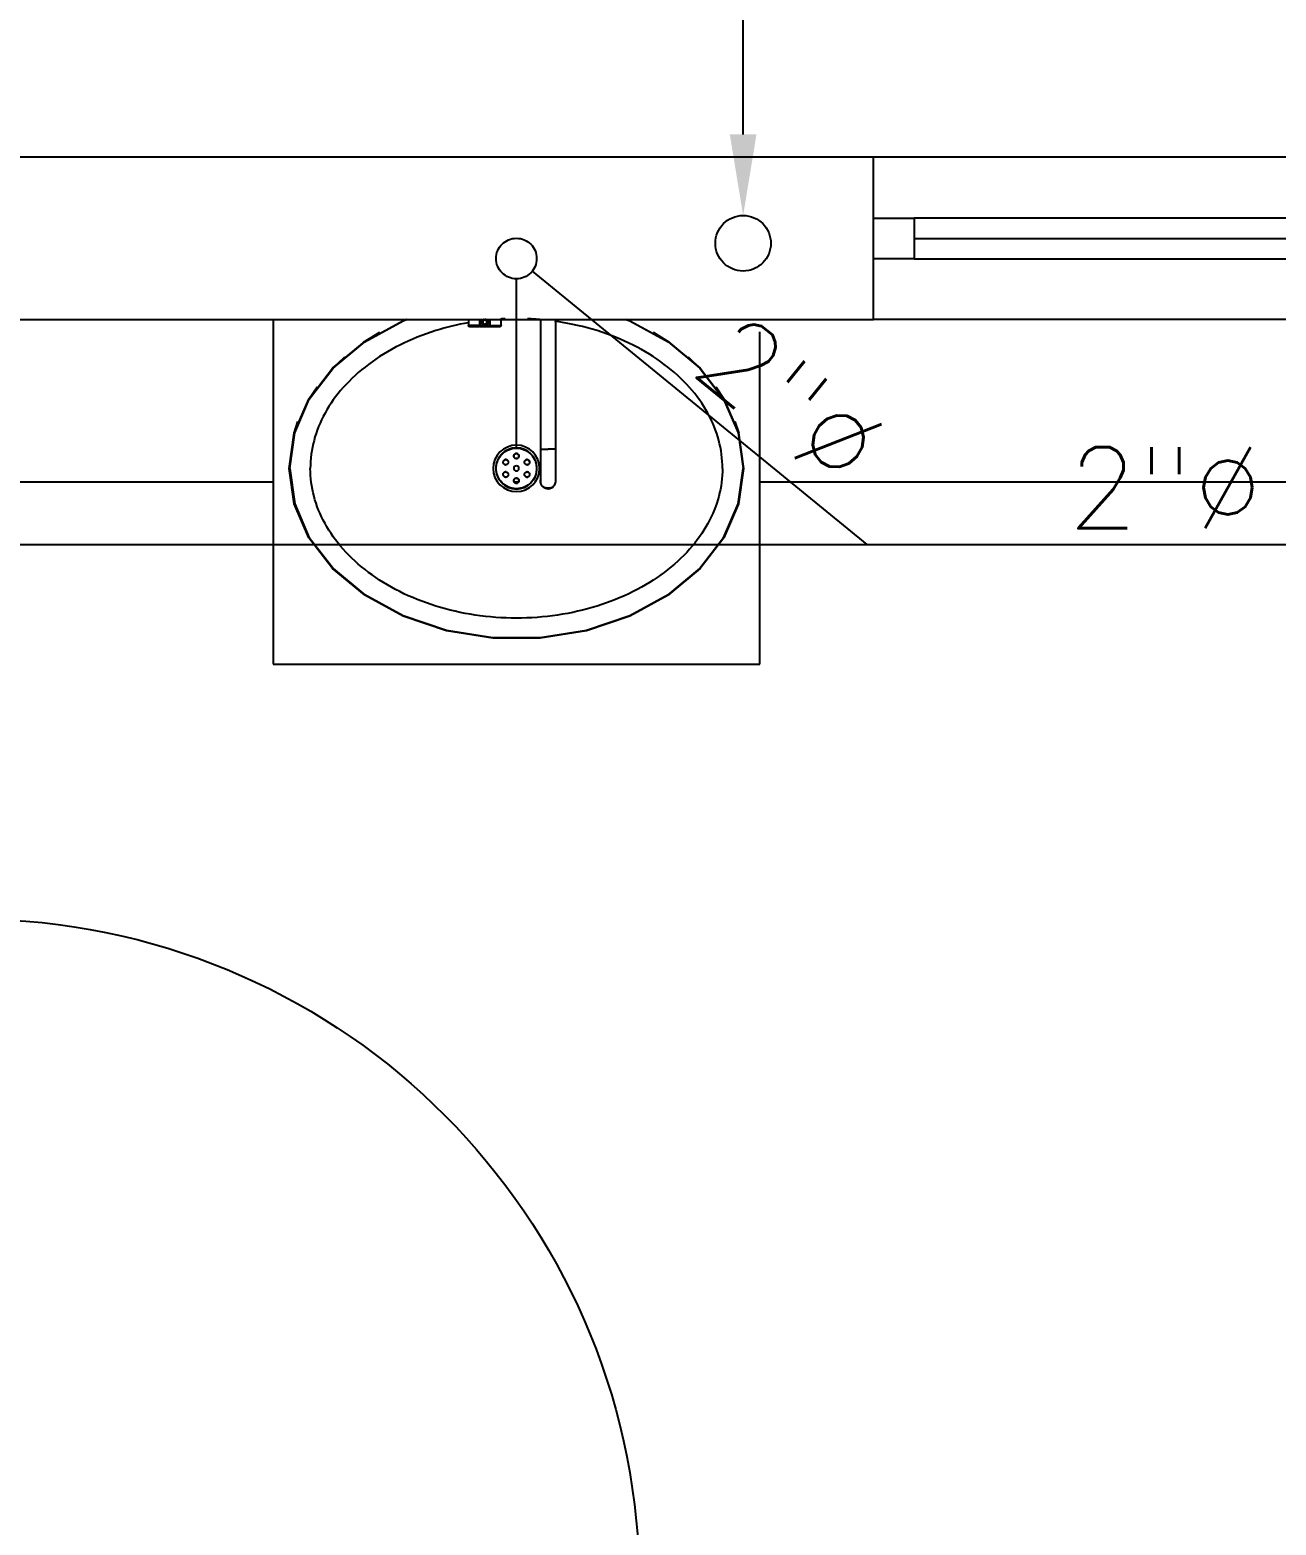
# Model space of a CAD drawing. Header units: metres. Extents: x -658 to -58, y -713 to -118.
# Drawn here: x -313.689 to -312.153, y -130.837 to -128.994 of the extents above; entities that cross this region are included whole.
import ezdxf
from ezdxf import colors
from ezdxf.entities.mleader import LeaderData, LeaderLine
from ezdxf.enums import TextEntityAlignment as Align
from ezdxf.math import Vec2, Vec3

# ---------------------------------------------------------------- set-up
doc = ezdxf.new("R2010")
doc.units = ezdxf.units.M
doc.header["$LTSCALE"] = 100
doc.linetypes.add('CENTERX2', pattern=[4, 2.5, -0.5, 0.5, -0.5])
for name, color, linetype in [('DRAIN-LW', 2, 'Continuous'), ('plan', 8, 'Continuous'), ('WATER TEXT', 3, 'Continuous')]:
    doc.layers.add(name, color=color, linetype=linetype)
doc.layers.add('DRAINAGE  TEXT', color=3, linetype='Continuous', lineweight=25)
doc.styles.add('02-GROUND-FOR WORK$0$MZ', font='romans.shx', dxfattribs={"width": 0.8})
doc.styles.add('mech', font='romans.shx')

# ---------------------------------------------------------------- blocks, each defined once
blk = doc.blocks.new('wash_basin_15442 - Type 1-V154-الدور الارضي')
for p, q in [((0.125, -0.1), (0.125, -0.525)), ((0.366, -0.1), (0.366, -0.1075)), ((0.3794, -0.1075), (0.366, -0.1075)), ((0.3795, -0.1085), (0.3686, -0.1085)), ((0.3686, -0.1085), (0.3795, -0.1085)), ((0.3794, -0.1), (0.3794, -0.1075)), ((0.3794, -0.1075), (0.3797, -0.1075)), ((0.3797, -0.1075), (0.3794, -0.1075)), ((0.3797, -0.1075), (0.3797, -0.1)), ((0.3797, -0.1), (0.3797, -0.1075)), ((0.3802, -0.1), (0.3802, -0.1075)), ((0.3802, -0.1), (0.3802, -0.1075)), ((0.3802, -0.1075), (0.3802, -0.1)), ((0.3802, -0.1075), (0.3803, -0.1075)), ((0.3803, -0.1075), (0.3802, -0.1075)), ((0.3803, -0.1075), (0.3803, -0.1)), ((0.3917, -0.1075), (0.3803, -0.1075)), ((0.3917, -0.1075), (0.3803, -0.1075)), ((0.3916, -0.1085), (0.3804, -0.1085)), ((0.3804, -0.1085), (0.3916, -0.1085)), ((0.3917, -0.1), (0.3917, -0.1075)), ((0.3917, -0.1075), (0.3918, -0.1075)), ((0.3918, -0.1075), (0.3917, -0.1075)), ((0.3918, -0.1075), (0.3918, -0.1)), ((0.3918, -0.1), (0.3918, -0.1075)), ((0.3918, -0.1075), (0.3918, -0.1)), ((0.3923, -0.1), (0.3923, -0.1075)), ((0.3923, -0.1075), (0.3923, -0.1)), ((0.3926, -0.1075), (0.3923, -0.1075)), ((0.3923, -0.1075), (0.3926, -0.1075)), ((0.3925, -0.1085), (0.4034, -0.1085)), ((0.4034, -0.1085), (0.3925, -0.1085)), ((0.3926, -0.1075), (0.3926, -0.1)), ((0.3926, -0.1075), (0.406, -0.1075)), ((0.406, -0.1075), (0.406, -0.1)), ((0.4545, -0.1), (0.4545, -0.26)), ((0.4735, -0.26), (0.4735, -0.1)), ((0.2366, -0.1281), (0.2566, -0.1157)), ((0.5933, -0.1157), (0.6132, -0.1281)), ((0.725, -0.525), (0.725, -0.115)), ((0.1978, -0.1606), (0.2133, -0.1459)), ((0.6365, -0.1459), (0.652, -0.1606)), ((0.1689, -0.1985), (0.1792, -0.1828)), ((0.6707, -0.1828), (0.681, -0.1985)), ((0.151, -0.24), (0.1557, -0.2259)), ((0.6942, -0.2259), (0.6989, -0.24)), ((0.4558, -0.26), (0.464, -0.26)), ((0.4722, -0.26), (0.464, -0.26)), ((0.125, -0.525), (0.725, -0.525))]:
    blk.add_line(p, q)
at = {"flags": 128}
for points in [[(0.1449, -0.2835), (0.151, -0.2398), (0.1691, -0.1981), (0.1984, -0.16), (0.2376, -0.1274), (0.2849, -0.1016), (0.2895, -0.0997)], [(0.1455, -0.2835), (0.1517, -0.2398), (0.1697, -0.198), (0.1989, -0.16), (0.238, -0.1274), (0.2852, -0.1016), (0.2897, -0.0997)], [(0.1455, -0.2835), (0.1517, -0.2398), (0.1697, -0.198), (0.1989, -0.16), (0.238, -0.1274), (0.2852, -0.1016), (0.29, -0.1)], [(0.367, -0.1085), (0.367, -0.1085), (0.3669, -0.1085), (0.3669, -0.1085), (0.3668, -0.1085), (0.3668, -0.1085), (0.3668, -0.1085), (0.3667, -0.1085), (0.3667, -0.1084), (0.3666, -0.1084), (0.3666, -0.1084), (0.3666, -0.1084), (0.3665, -0.1084), (0.3665, -0.1084), (0.3665, -0.1083), (0.3664, -0.1083), (0.3664, -0.1083), (0.3664, -0.1083), (0.3663, -0.1083), (0.3663, -0.1082), (0.3663, -0.1082), (0.3663, -0.1082), (0.3662, -0.1081), (0.3662, -0.1081), (0.3662, -0.1081), (0.3662, -0.108), (0.3661, -0.108), (0.3661, -0.108), (0.3661, -0.1079), (0.3661, -0.1079), (0.3661, -0.1079), (0.3661, -0.1078), (0.366, -0.1078), (0.366, -0.1077), (0.366, -0.1077), (0.366, -0.1077), (0.366, -0.1076), (0.366, -0.1076), (0.366, -0.1076), (0.366, -0.1075), (0.366, -0.1075)], [(0.3795, -0.1085), (0.3788, -0.1085), (0.3781, -0.1085), (0.3774, -0.1085), (0.3767, -0.1085), (0.3761, -0.1085), (0.3754, -0.1085), (0.3748, -0.1085), (0.3742, -0.1085), (0.3736, -0.1085), (0.3731, -0.1085), (0.3725, -0.1085), (0.372, -0.1085), (0.3715, -0.1085), (0.371, -0.1085), (0.3706, -0.1085), (0.3701, -0.1085), (0.3697, -0.1085), (0.3693, -0.1085), (0.369, -0.1085), (0.3687, -0.1085), (0.3684, -0.1085), (0.3681, -0.1085), (0.3679, -0.1085), (0.3676, -0.1085), (0.3675, -0.1085), (0.3673, -0.1085), (0.3672, -0.1085), (0.3671, -0.1085), (0.367, -0.1085), (0.367, -0.1085), (0.367, -0.1085)], [(0.367, -0.1085), (0.367, -0.1085), (0.3671, -0.1085), (0.3671, -0.1085), (0.3672, -0.1085), (0.3674, -0.1085), (0.3675, -0.1085), (0.3677, -0.1085), (0.368, -0.1085), (0.3682, -0.1085), (0.3685, -0.1085), (0.3688, -0.1085), (0.3691, -0.1085), (0.3695, -0.1085), (0.3699, -0.1085), (0.3703, -0.1085), (0.3708, -0.1085), (0.3712, -0.1085), (0.3717, -0.1085), (0.3722, -0.1085), (0.3728, -0.1085), (0.3733, -0.1085), (0.3739, -0.1085), (0.3745, -0.1085), (0.3751, -0.1085), (0.3757, -0.1085), (0.3764, -0.1085), (0.377, -0.1085), (0.3777, -0.1085), (0.3784, -0.1085), (0.3791, -0.1085), (0.3795, -0.1085)], [(0.3916, -0.1085), (0.3909, -0.1085), (0.3901, -0.1085), (0.3894, -0.1085), (0.3886, -0.1085), (0.3879, -0.1085), (0.3871, -0.1085), (0.3864, -0.1085), (0.3856, -0.1085), (0.3848, -0.1085), (0.3841, -0.1085), (0.3833, -0.1085), (0.3826, -0.1085), (0.3818, -0.1085), (0.3811, -0.1085), (0.3804, -0.1085)], [(0.3804, -0.1085), (0.3811, -0.1085), (0.3819, -0.1085), (0.3826, -0.1085), (0.3834, -0.1085), (0.3841, -0.1085), (0.3849, -0.1085), (0.3856, -0.1085), (0.3864, -0.1085), (0.3872, -0.1085), (0.3879, -0.1085), (0.3887, -0.1085), (0.3894, -0.1085), (0.3902, -0.1085), (0.3909, -0.1085), (0.3916, -0.1085)], [(0.3846, -0.1), (0.3845, -0.1001), (0.3844, -0.1001), (0.3843, -0.1002), (0.3841, -0.1003), (0.384, -0.1004), (0.3839, -0.1004), (0.3838, -0.1005), (0.3837, -0.1006), (0.3836, -0.1007), (0.3835, -0.1008), (0.3834, -0.1009), (0.3833, -0.101), (0.3832, -0.1011), (0.3831, -0.1012), (0.3831, -0.1014), (0.383, -0.1015), (0.3829, -0.1016), (0.3828, -0.1017), (0.3828, -0.1019), (0.3827, -0.102), (0.3827, -0.1021), (0.3826, -0.1022), (0.3826, -0.1024), (0.3826, -0.1025), (0.3826, -0.1027), (0.3825, -0.1028), (0.3825, -0.1029), (0.3825, -0.1031), (0.3825, -0.1032), (0.3825, -0.1034), (0.3825, -0.1035), (0.3825, -0.1036), (0.3825, -0.1038), (0.3826, -0.1039), (0.3826, -0.104), (0.3826, -0.1042), (0.3827, -0.1043), (0.3827, -0.1044), (0.3828, -0.1046), (0.3828, -0.1047), (0.3829, -0.1048), (0.3829, -0.105), (0.383, -0.1051), (0.3831, -0.1052), (0.3832, -0.1053), (0.3833, -0.1054), (0.3833, -0.1055), (0.3834, -0.1056), (0.3835, -0.1057), (0.3836, -0.1058), (0.3837, -0.1059), (0.3838, -0.106), (0.384, -0.1061), (0.3841, -0.1062), (0.3842, -0.1062), (0.3843, -0.1063), (0.3844, -0.1064), (0.3846, -0.1064), (0.3847, -0.1065), (0.3848, -0.1065), (0.385, -0.1066), (0.3851, -0.1066), (0.3852, -0.1067), (0.3854, -0.1067), (0.3855, -0.1067), (0.3856, -0.1067), (0.3858, -0.1067), (0.3859, -0.1068), (0.386, -0.1068)], [(0.386, -0.1068), (0.3861, -0.1067), (0.3863, -0.1067), (0.3864, -0.1067), (0.3866, -0.1067), (0.3867, -0.1067), (0.3868, -0.1066), (0.387, -0.1066), (0.3871, -0.1066), (0.3872, -0.1065), (0.3874, -0.1065), (0.3875, -0.1064), (0.3876, -0.1064), (0.3877, -0.1063), (0.3879, -0.1062), (0.388, -0.1061), (0.3881, -0.1061), (0.3882, -0.106), (0.3883, -0.1059), (0.3884, -0.1058), (0.3885, -0.1057), (0.3886, -0.1056), (0.3887, -0.1055), (0.3888, -0.1054), (0.3889, -0.1053), (0.3889, -0.1051), (0.389, -0.105), (0.3891, -0.1049), (0.3892, -0.1048), (0.3892, -0.1046), (0.3893, -0.1045), (0.3893, -0.1044), (0.3894, -0.1043), (0.3894, -0.1041), (0.3894, -0.104), (0.3894, -0.1038), (0.3895, -0.1037), (0.3895, -0.1036), (0.3895, -0.1034), (0.3895, -0.1033), (0.3895, -0.1031), (0.3895, -0.103), (0.3895, -0.1029), (0.3895, -0.1027), (0.3894, -0.1026), (0.3894, -0.1025), (0.3894, -0.1023), (0.3893, -0.1022), (0.3893, -0.1021), (0.3892, -0.1019), (0.3892, -0.1018), (0.3891, -0.1017), (0.3891, -0.1015), (0.389, -0.1014), (0.3889, -0.1013), (0.3888, -0.1012), (0.3887, -0.1011), (0.3887, -0.101), (0.3886, -0.1009), (0.3885, -0.1008), (0.3884, -0.1007), (0.3883, -0.1006), (0.3882, -0.1005), (0.388, -0.1004), (0.3879, -0.1003), (0.3878, -0.1003), (0.3877, -0.1002), (0.3876, -0.1001), (0.3874, -0.1001), (0.3873, -0.1)], [(0.3925, -0.1085), (0.3932, -0.1085), (0.3939, -0.1085), (0.3946, -0.1085), (0.3953, -0.1085), (0.3959, -0.1085), (0.3966, -0.1085), (0.3972, -0.1085), (0.3978, -0.1085), (0.3984, -0.1085), (0.3989, -0.1085), (0.3995, -0.1085), (0.4, -0.1085), (0.4005, -0.1085), (0.401, -0.1085), (0.4014, -0.1085), (0.4019, -0.1085), (0.4023, -0.1085), (0.4027, -0.1085), (0.403, -0.1085), (0.4033, -0.1085), (0.4036, -0.1085), (0.4039, -0.1085), (0.4041, -0.1085), (0.4044, -0.1085), (0.4045, -0.1085), (0.4047, -0.1085), (0.4048, -0.1085), (0.4049, -0.1085), (0.405, -0.1085), (0.405, -0.1085), (0.405, -0.1085)], [(0.405, -0.1085), (0.405, -0.1085), (0.4049, -0.1085), (0.4049, -0.1085), (0.4048, -0.1085), (0.4046, -0.1085), (0.4045, -0.1085), (0.4043, -0.1085), (0.404, -0.1085), (0.4038, -0.1085), (0.4035, -0.1085), (0.4032, -0.1085), (0.4029, -0.1085), (0.4025, -0.1085), (0.4021, -0.1085), (0.4017, -0.1085), (0.4012, -0.1085), (0.4008, -0.1085), (0.4003, -0.1085), (0.3998, -0.1085), (0.3992, -0.1085), (0.3987, -0.1085), (0.3981, -0.1085), (0.3975, -0.1085), (0.3969, -0.1085), (0.3963, -0.1085), (0.3956, -0.1085), (0.395, -0.1085), (0.3943, -0.1085), (0.3936, -0.1085), (0.3929, -0.1085), (0.3925, -0.1085)], [(0.406, -0.1075), (0.406, -0.1075), (0.406, -0.1076), (0.406, -0.1076), (0.406, -0.1077), (0.406, -0.1077), (0.406, -0.1077), (0.406, -0.1078), (0.4059, -0.1078), (0.4059, -0.1079), (0.4059, -0.1079), (0.4059, -0.1079), (0.4059, -0.108), (0.4059, -0.108), (0.4058, -0.108), (0.4058, -0.1081), (0.4058, -0.1081), (0.4058, -0.1081), (0.4058, -0.1082), (0.4057, -0.1082), (0.4057, -0.1082), (0.4057, -0.1082), (0.4056, -0.1083), (0.4056, -0.1083), (0.4056, -0.1083), (0.4055, -0.1083), (0.4055, -0.1084), (0.4055, -0.1084), (0.4054, -0.1084), (0.4054, -0.1084), (0.4054, -0.1084), (0.4053, -0.1084), (0.4053, -0.1085), (0.4052, -0.1085), (0.4052, -0.1085), (0.4052, -0.1085), (0.4051, -0.1085), (0.4051, -0.1085), (0.4051, -0.1085), (0.405, -0.1085), (0.405, -0.1085)], [(0.5599, -0.1), (0.5646, -0.1016), (0.6119, -0.1274), (0.651, -0.16), (0.6802, -0.198), (0.6982, -0.2398), (0.7043, -0.2835)], [(0.5602, -0.0997), (0.5646, -0.1016), (0.6119, -0.1274), (0.651, -0.16), (0.6802, -0.198), (0.6982, -0.2398), (0.7043, -0.2835)], [(0.5603, -0.0997), (0.5649, -0.1016), (0.6123, -0.1274), (0.6514, -0.16), (0.6807, -0.1981), (0.6988, -0.2398), (0.7049, -0.2835)], [(0.4545, -0.26), (0.4545, -0.2616), (0.4545, -0.2631), (0.4545, -0.2647), (0.4545, -0.2662), (0.4545, -0.2677), (0.4545, -0.2693), (0.4545, -0.2708), (0.4545, -0.2723), (0.4545, -0.2737), (0.4545, -0.2752), (0.4545, -0.2766), (0.4545, -0.278), (0.4545, -0.2794), (0.4545, -0.2807), (0.4545, -0.282), (0.4545, -0.2833), (0.4545, -0.2845), (0.4545, -0.2857), (0.4545, -0.2869), (0.4545, -0.288), (0.4545, -0.289), (0.4545, -0.2901), (0.4545, -0.291), (0.4545, -0.2919), (0.4545, -0.2928), (0.4545, -0.2936), (0.4545, -0.2944), (0.4545, -0.2951), (0.4545, -0.2958), (0.4545, -0.2963), (0.4545, -0.2969), (0.4545, -0.2974), (0.4545, -0.2978), (0.4545, -0.2981), (0.4545, -0.2984), (0.4545, -0.2987), (0.4545, -0.2988), (0.4545, -0.2989), (0.4545, -0.299)], [(0.4735, -0.299), (0.4735, -0.2989), (0.4735, -0.2988), (0.4735, -0.2987), (0.4735, -0.2984), (0.4735, -0.2981), (0.4735, -0.2978), (0.4735, -0.2974), (0.4735, -0.2969), (0.4735, -0.2964), (0.4735, -0.2958), (0.4735, -0.2951), (0.4735, -0.2944), (0.4735, -0.2936), (0.4735, -0.2928), (0.4735, -0.292), (0.4735, -0.291), (0.4735, -0.2901), (0.4735, -0.289), (0.4735, -0.288), (0.4735, -0.2869), (0.4735, -0.2857), (0.4735, -0.2845), (0.4735, -0.2833), (0.4735, -0.282), (0.4735, -0.2807), (0.4735, -0.2794), (0.4735, -0.278), (0.4735, -0.2766), (0.4735, -0.2752), (0.4735, -0.2737), (0.4735, -0.2723), (0.4735, -0.2708), (0.4735, -0.2693), (0.4735, -0.2678), (0.4735, -0.2662), (0.4735, -0.2647), (0.4735, -0.2631), (0.4735, -0.2616), (0.4735, -0.26), (0.4735, -0.26)], [(0.7049, -0.2835), (0.6988, -0.3271), (0.6807, -0.3689), (0.6514, -0.4069), (0.6123, -0.4395), (0.5649, -0.4653), (0.5114, -0.4832), (0.4542, -0.4923), (0.3957, -0.4923), (0.3384, -0.4832), (0.2849, -0.4653), (0.2376, -0.4395), (0.1984, -0.4069), (0.1691, -0.3689), (0.151, -0.3271), (0.1449, -0.2835)], [(0.7043, -0.2835), (0.6982, -0.3271), (0.6802, -0.3689), (0.651, -0.4069), (0.6119, -0.4395), (0.5646, -0.4653), (0.5113, -0.4832), (0.4542, -0.4923), (0.3957, -0.4923), (0.3386, -0.4832), (0.2852, -0.4653), (0.238, -0.4395), (0.1989, -0.4069), (0.1697, -0.3689), (0.1517, -0.3271), (0.1455, -0.2835)], [(0.1455, -0.2835), (0.1517, -0.3271), (0.1697, -0.3689), (0.1989, -0.4069), (0.238, -0.4395), (0.2852, -0.4653), (0.3386, -0.4832), (0.3957, -0.4923), (0.4542, -0.4923), (0.5113, -0.4832), (0.5646, -0.4653), (0.6119, -0.4395), (0.651, -0.4069), (0.6802, -0.3689), (0.6982, -0.3271), (0.7043, -0.2835)]]:
    blk.add_lwpolyline(points, dxfattribs=at)
for centre, radius, start, end in [((0.3795, -0.1083), 0.0002, 270, 0), ((0.3795, -0.1083), 0.0002, 270, 360), ((0.3804, -0.1083), 0.0002, 180, 270), ((0.3804, -0.1083), 0.0002, 180, 270), ((0.386, -0.1032), 0.0035, 100.9743, 180), ((0.386, -0.1032), 0.0035, 180, 270), ((0.386, -0.1032), 0.0025, 90, 180), ((0.386, -0.1032), 0.0025, 180, 270), ((0.386, -0.1032), 0.0025, 270, 90), ((0.386, -0.1032), 0.0035, 270, 360), ((0.386, -0.1032), 0.0035, 0, 79.0257), ((0.3916, -0.1083), 0.0002, 270, 0), ((0.3916, -0.1083), 0.0002, 270, 0), ((0.3925, -0.1083), 0.0002, 180, 270), ((0.3925, -0.1083), 0.0002, 180, 270), ((0.4249, -0.2835), 0.0286, 90, 270), ((0.4249, -0.2835), 0.0286, 0, 180), ((0.4249, -0.2835), 0.0286, 270, 90), ((0.4249, -0.2835), 0.0254, 90, 270), ((0.4249, -0.2835), 0.0254, 270, 90), ((0.4249, -0.2835), 0.0286, 180, 0), ((0.4249, -0.2835), 0.00317, 90, 180), ((0.4249, -0.2835), 0.00317, 180, 270), ((0.4249, -0.2835), 0.00318, 90, 135), ((0.4249, -0.2835), 0.00318, 225, 270), ((0.4249, -0.2835), 0.00318, 45, 90), ((0.4249, -0.2835), 0.00318, 0, 90), ((0.4249, -0.2835), 0.00317, 270, 0), ((0.4249, -0.2835), 0.00317, 270, 315), ((0.464, -0.299), 0.0095, 172.5818, 210), ((0.464, -0.299), 0.0095, 180, 193.6243), ((0.464, -0.299), 0.0095, 230, 270), ((0.464, -0.299), 0.0095, 235.195, 270), ((0.464, -0.299), 0.009, 236.6694, 270), ((0.464, -0.299), 0.0085, 253.3917, 270), ((0.464, -0.299), 0.0095, 270, 310), ((0.464, -0.299), 0.009, 270, 303.3582), ((0.464, -0.299), 0.0095, 270, 304.8286), ((0.464, -0.299), 0.0085, 270, 286.6195), ((0.464, -0.299), 0.0095, 330, 7.4325), ((0.464, -0.299), 0.0095, 346.3821, 360)]:
    blk.add_arc(centre, radius, start, end)
for points, knots in [([(0.366, -0.1039), (0.3521, -0.1064), (0.3224, -0.1135), (0.2801, -0.1306), (0.2414, -0.1545), (0.2102, -0.1831), (0.1876, -0.215), (0.174, -0.2488), (0.1709, -0.2719), (0.1709, -0.2835)], [4.941188, 4.941188, 4.941188, 4.941188, 5.105088, 5.301438, 5.497787, 5.694137, 5.890486, 6.086836, 6.283185, 6.283185, 6.283185, 6.283185]), ([(0.3794, -0.1075), (0.3794, -0.1076), (0.3794, -0.1078), (0.3794, -0.1082), (0.3795, -0.1084), (0.3795, -0.1085), (0.3795, -0.1085)], [0, 0, 0, 0, 0.2, 0.4, 0.7, 1, 1, 1, 1]), ([(0.3803, -0.1075), (0.3803, -0.1076), (0.3803, -0.1078), (0.3804, -0.1082), (0.3804, -0.1084), (0.3804, -0.1085), (0.3804, -0.1085)], [0, 0, 0, 0, 0.2, 0.4, 0.7, 1, 1, 1, 1]), ([(0.3854, -0.0998), (0.3852, -0.0998), (0.3848, -0.0999), (0.3843, -0.1002), (0.384, -0.1004), (0.3837, -0.1006), (0.3835, -0.1008), (0.3833, -0.101), (0.3831, -0.1012), (0.3829, -0.1016), (0.3826, -0.1022), (0.3825, -0.1028), (0.3825, -0.1032)], [0.5555556, 0.5555556, 0.5555556, 0.5555556, 0.6111111, 0.6666667, 0.6944444, 0.7222222, 0.75, 0.7777778, 0.8055556, 0.8333333, 0.8888889, 1, 1, 1, 1]), ([(0.3825, -0.1032), (0.3825, -0.1037), (0.3826, -0.1043), (0.3829, -0.1049), (0.3831, -0.1053), (0.3833, -0.1055), (0.3835, -0.1057), (0.3837, -0.1059), (0.384, -0.1061), (0.3842, -0.1063), (0.3845, -0.1064), (0.3849, -0.1066), (0.3856, -0.1068), (0.3864, -0.1068), (0.3872, -0.1066), (0.3877, -0.1063), (0.388, -0.1061), (0.3883, -0.1059), (0.3885, -0.1057), (0.3887, -0.1055), (0.3889, -0.1053), (0.3891, -0.1049), (0.3894, -0.1043), (0.3895, -0.1037), (0.3895, -0.1032)], [0, 0, 0, 0, 0.111111, 0.166667, 0.194444, 0.222222, 0.25, 0.277778, 0.305556, 0.333333, 0.361111, 0.388889, 0.444444, 0.555556, 0.611111, 0.666667, 0.694444, 0.722222, 0.75, 0.777778, 0.805556, 0.833333, 0.888889, 1, 1, 1, 1]), ([(0.3895, -0.1032), (0.3895, -0.1028), (0.3894, -0.1022), (0.3891, -0.1016), (0.3889, -0.1012), (0.3887, -0.101), (0.3885, -0.1008), (0.3883, -0.1006), (0.388, -0.1004), (0.3878, -0.1002), (0.3875, -0.1001), (0.3871, -0.0999), (0.3868, -0.0998), (0.3866, -0.0998)], [0, 0, 0, 0, 0.1111111, 0.1666667, 0.1944444, 0.2222222, 0.25, 0.2777778, 0.3055556, 0.3333333, 0.3611111, 0.3888889, 0.4444444, 0.4444444, 0.4444444, 0.4444444]), ([(0.3917, -0.1075), (0.3917, -0.1076), (0.3917, -0.1078), (0.3916, -0.1082), (0.3916, -0.1084), (0.3916, -0.1085), (0.3916, -0.1085)], [0, 0, 0, 0, 0.2, 0.4, 0.7, 1, 1, 1, 1]), ([(0.3926, -0.1075), (0.3926, -0.1076), (0.3926, -0.1078), (0.3926, -0.1082), (0.3925, -0.1084), (0.3925, -0.1085), (0.3925, -0.1085)], [0, 0, 0, 0, 0.2, 0.4, 0.7, 1, 1, 1, 1]), ([(0.6789, -0.2835), (0.6789, -0.2719), (0.6759, -0.2488), (0.6623, -0.215), (0.6397, -0.1831), (0.6085, -0.1545), (0.5698, -0.1306), (0.525, -0.1125), (0.4913, -0.1049), (0.4735, -0.1023), (0.4724, -0.1021)], [3.141593, 3.141593, 3.141593, 3.141593, 3.337942, 3.534292, 3.730641, 3.926991, 4.12334, 4.31969, 4.516039, 4.529088, 4.529088, 4.529088, 4.529088]), ([(0.4102, -0.2786), (0.41, -0.2785), (0.4097, -0.2782), (0.4093, -0.2778), (0.4091, -0.2775), (0.4089, -0.2772), (0.4088, -0.2769), (0.4087, -0.2765), (0.4086, -0.2758), (0.4088, -0.2748), (0.4093, -0.2738), (0.4101, -0.2732), (0.4108, -0.2729), (0.4113, -0.2727), (0.4118, -0.2727), (0.4126, -0.2727), (0.4131, -0.2729), (0.4134, -0.2731)], [-1, -1, -1, -1, -0.916667, -0.875, -0.833333, -0.791667, -0.770833, -0.75, -0.666667, -0.555556, -0.444444, -0.333333, -0.277778, -0.222222, -0.166667, -0.111111, 0, 0, 0, 0]), ([(0.4134, -0.2731), (0.4137, -0.2733), (0.4141, -0.2736), (0.4145, -0.2742), (0.4147, -0.2745), (0.4148, -0.2747), (0.4149, -0.275), (0.4149, -0.2753), (0.415, -0.2755), (0.415, -0.2759), (0.415, -0.2764), (0.4148, -0.2771), (0.4144, -0.2778), (0.4139, -0.2783), (0.4136, -0.2785), (0.4133, -0.2787), (0.4129, -0.2788), (0.4126, -0.2789), (0.4123, -0.279), (0.412, -0.279), (0.4117, -0.279), (0.4111, -0.279), (0.4105, -0.2788), (0.4102, -0.2786)], [-1, -1, -1, -1, -0.888889, -0.833333, -0.805556, -0.777778, -0.75, -0.722222, -0.694444, -0.666667, -0.611111, -0.555556, -0.444444, -0.388889, -0.361111, -0.333333, -0.277778, -0.25, -0.222222, -0.194444, -0.166667, -0.111111, 0, 0, 0, 0]), ([(0.4134, -0.2731), (0.4132, -0.273), (0.4128, -0.2728), (0.4123, -0.2727), (0.4118, -0.2727), (0.4115, -0.2727), (0.4112, -0.2727), (0.4108, -0.2728), (0.4105, -0.273), (0.4103, -0.2731)], [-1, -1, -1, -1, -0.9166667, -0.875, -0.8333333, -0.7916667, -0.7708333, -0.75, -0.6666667, -0.6666667, -0.6666667, -0.6666667]), ([(0.4148, -0.2747), (0.4147, -0.2747), (0.4147, -0.2745), (0.4145, -0.2742), (0.4141, -0.2736), (0.4137, -0.2733), (0.4134, -0.2731)], [-0.2222222, -0.2222222, -0.2222222, -0.2222222, -0.1944444, -0.1666667, -0.1111111, 0, 0, 0, 0]), ([(0.4218, -0.2683), (0.4218, -0.2679), (0.4218, -0.2675), (0.422, -0.267), (0.4222, -0.2667), (0.4225, -0.2663), (0.4229, -0.2658), (0.4237, -0.2653), (0.4245, -0.2651), (0.4249, -0.2651)], [-1, -1, -1, -1, -0.785714, -0.732143, -0.678571, -0.571429, -0.428571, -0.285714, 0, 0, 0, 0]), ([(0.4219, -0.269), (0.4219, -0.2691), (0.4219, -0.2693), (0.422, -0.2695), (0.4221, -0.2696), (0.4221, -0.2696)], [-0.8571429, -0.8571429, -0.8571429, -0.8571429, -0.7857143, -0.7321429, -0.7142857, -0.7142857, -0.7142857, -0.7142857]), ([(0.4249, -0.2651), (0.4246, -0.2651), (0.4241, -0.2652), (0.4237, -0.2654), (0.4235, -0.2654)], [-1, -1, -1, -1, -0.7857143, -0.7142857, -0.7142857, -0.7142857, -0.7142857]), ([(0.4249, -0.2651), (0.4253, -0.2651), (0.426, -0.2652), (0.4269, -0.2657), (0.4275, -0.2663), (0.4278, -0.2669), (0.4281, -0.2676), (0.4281, -0.268), (0.4281, -0.2683)], [-1, -1, -1, -1, -0.785714, -0.571429, -0.428571, -0.285714, -0.142857, 0, 0, 0, 0]), ([(0.4281, -0.2683), (0.4281, -0.2686), (0.4281, -0.2691), (0.4279, -0.2695), (0.4277, -0.2699), (0.4274, -0.2703), (0.427, -0.2708), (0.4264, -0.2711), (0.4257, -0.2714), (0.4252, -0.2715), (0.4249, -0.2715)], [-1, -1, -1, -1, -0.785714, -0.732143, -0.678571, -0.571429, -0.428571, -0.285714, -0.142857, 0, 0, 0, 0]), ([(0.4281, -0.2683), (0.4281, -0.2679), (0.4281, -0.2675), (0.4279, -0.267), (0.4277, -0.2667), (0.4274, -0.2663), (0.4271, -0.266), (0.427, -0.2658)], [-1, -1, -1, -1, -0.7857143, -0.7321429, -0.6785714, -0.5714286, -0.4285714, -0.4285714, -0.4285714, -0.4285714]), ([(0.4397, -0.2786), (0.4394, -0.2788), (0.4388, -0.279), (0.4382, -0.279), (0.4379, -0.279), (0.4376, -0.279), (0.4373, -0.2789), (0.437, -0.2789), (0.4368, -0.2788), (0.4364, -0.2786), (0.4361, -0.2783), (0.4355, -0.2778), (0.4351, -0.2771), (0.435, -0.2765), (0.4349, -0.2761), (0.4349, -0.2757), (0.4349, -0.2754), (0.435, -0.275), (0.4351, -0.2747), (0.4352, -0.2745), (0.4354, -0.2742), (0.4358, -0.2736), (0.4362, -0.2733), (0.4365, -0.2731)], [-1, -1, -1, -1, -0.888889, -0.833333, -0.805556, -0.777778, -0.75, -0.722222, -0.694444, -0.666667, -0.611111, -0.555556, -0.444444, -0.388889, -0.361111, -0.333333, -0.277778, -0.25, -0.222222, -0.194444, -0.166667, -0.111111, 0, 0, 0, 0]), ([(0.4365, -0.2731), (0.4362, -0.2733), (0.4358, -0.2736), (0.4354, -0.2742), (0.4352, -0.2745), (0.4352, -0.2747), (0.4351, -0.2747)], [-1, -1, -1, -1, -0.8888889, -0.8333333, -0.8055556, -0.7777778, -0.7777778, -0.7777778, -0.7777778]), ([(0.4396, -0.2731), (0.4395, -0.273), (0.4391, -0.2729), (0.4386, -0.2727), (0.438, -0.2727), (0.4373, -0.2727), (0.4368, -0.2729), (0.4365, -0.2731)], [-0.3333333, -0.3333333, -0.3333333, -0.3333333, -0.2777778, -0.2222222, -0.1666667, -0.1111111, 0, 0, 0, 0]), ([(0.4365, -0.2731), (0.4367, -0.273), (0.4371, -0.2728), (0.4376, -0.2727), (0.438, -0.2727), (0.4384, -0.2727), (0.4387, -0.2727), (0.4391, -0.2728), (0.4397, -0.2731), (0.4406, -0.2738), (0.4411, -0.2748), (0.4413, -0.2757), (0.4412, -0.2765), (0.4411, -0.277), (0.4408, -0.2775), (0.4404, -0.2781), (0.44, -0.2784), (0.4397, -0.2786)], [-1, -1, -1, -1, -0.916667, -0.875, -0.833333, -0.791667, -0.770833, -0.75, -0.666667, -0.555556, -0.444444, -0.333333, -0.277778, -0.222222, -0.166667, -0.111111, 0, 0, 0, 0]), ([(0.4134, -0.2938), (0.4132, -0.2939), (0.4128, -0.2941), (0.4123, -0.2942), (0.4118, -0.2942), (0.4115, -0.2942), (0.4112, -0.2942), (0.4108, -0.2941), (0.4102, -0.2938), (0.4093, -0.2931), (0.4088, -0.2921), (0.4086, -0.2912), (0.4087, -0.2904), (0.4088, -0.2899), (0.4091, -0.2894), (0.4095, -0.2888), (0.4099, -0.2885), (0.4102, -0.2883)], [-1, -1, -1, -1, -0.916667, -0.875, -0.833333, -0.791667, -0.770833, -0.75, -0.666667, -0.555556, -0.444444, -0.333333, -0.277778, -0.222222, -0.166667, -0.111111, 0, 0, 0, 0]), ([(0.4102, -0.2883), (0.41, -0.2884), (0.4097, -0.2886), (0.4095, -0.2889), (0.4094, -0.289)], [-1, -1, -1, -1, -0.9166667, -0.8888889, -0.8888889, -0.8888889, -0.8888889]), ([(0.4102, -0.2786), (0.4105, -0.2788), (0.4111, -0.279), (0.4117, -0.279), (0.4121, -0.279), (0.4122, -0.279), (0.4123, -0.279)], [-1, -1, -1, -1, -0.8888889, -0.8333333, -0.8055556, -0.7777778, -0.7777778, -0.7777778, -0.7777778]), ([(0.4123, -0.2879), (0.4122, -0.2879), (0.412, -0.2879), (0.4117, -0.2879), (0.4111, -0.2879), (0.4105, -0.2881), (0.4102, -0.2883)], [-0.2222222, -0.2222222, -0.2222222, -0.2222222, -0.1944444, -0.1666667, -0.1111111, 0, 0, 0, 0]), ([(0.4102, -0.2883), (0.4105, -0.2881), (0.4111, -0.2879), (0.4117, -0.2879), (0.412, -0.2879), (0.4123, -0.2879), (0.4126, -0.288), (0.4129, -0.288), (0.4131, -0.2881), (0.4135, -0.2883), (0.4138, -0.2886), (0.4144, -0.2891), (0.4148, -0.2898), (0.4149, -0.2904), (0.415, -0.2908), (0.415, -0.2912), (0.415, -0.2915), (0.4149, -0.2919), (0.4148, -0.2922), (0.4147, -0.2924), (0.4145, -0.2927), (0.4141, -0.2933), (0.4137, -0.2936), (0.4134, -0.2938)], [-1, -1, -1, -1, -0.888889, -0.833333, -0.805556, -0.777778, -0.75, -0.722222, -0.694444, -0.666667, -0.611111, -0.555556, -0.444444, -0.388889, -0.361111, -0.333333, -0.277778, -0.25, -0.222222, -0.194444, -0.166667, -0.111111, 0, 0, 0, 0]), ([(0.4103, -0.2938), (0.4104, -0.2939), (0.4108, -0.294), (0.4113, -0.2942), (0.4118, -0.2942), (0.4126, -0.2942), (0.4131, -0.294), (0.4134, -0.2938)], [-0.3333333, -0.3333333, -0.3333333, -0.3333333, -0.2777778, -0.2222222, -0.1666667, -0.1111111, 0, 0, 0, 0]), ([(0.4134, -0.2938), (0.4137, -0.2936), (0.4141, -0.2933), (0.4145, -0.2927), (0.4147, -0.2924), (0.4147, -0.2922), (0.4148, -0.2922)], [-1, -1, -1, -1, -0.8888889, -0.8333333, -0.8055556, -0.7777778, -0.7777778, -0.7777778, -0.7777778]), ([(0.4365, -0.2938), (0.4362, -0.2936), (0.4358, -0.2933), (0.4354, -0.2927), (0.4352, -0.2924), (0.4351, -0.2922), (0.435, -0.2919), (0.435, -0.2916), (0.4349, -0.2914), (0.4349, -0.291), (0.4349, -0.2905), (0.4351, -0.2898), (0.4355, -0.2891), (0.436, -0.2886), (0.4363, -0.2884), (0.4366, -0.2882), (0.437, -0.2881), (0.4373, -0.288), (0.4376, -0.2879), (0.4378, -0.2879), (0.4382, -0.2879), (0.4388, -0.2879), (0.4394, -0.2881), (0.4397, -0.2883)], [-1, -1, -1, -1, -0.888889, -0.833333, -0.805556, -0.777778, -0.75, -0.722222, -0.694444, -0.666667, -0.611111, -0.555556, -0.444444, -0.388889, -0.361111, -0.333333, -0.277778, -0.25, -0.222222, -0.194444, -0.166667, -0.111111, 0, 0, 0, 0]), ([(0.4351, -0.2922), (0.4352, -0.2922), (0.4352, -0.2924), (0.4354, -0.2927), (0.4358, -0.2933), (0.4362, -0.2936), (0.4365, -0.2938)], [-0.2222222, -0.2222222, -0.2222222, -0.2222222, -0.1944444, -0.1666667, -0.1111111, 0, 0, 0, 0]), ([(0.4397, -0.2883), (0.4399, -0.2884), (0.4402, -0.2887), (0.4406, -0.2891), (0.4408, -0.2894), (0.441, -0.2897), (0.4411, -0.29), (0.4412, -0.2904), (0.4413, -0.2911), (0.4411, -0.2921), (0.4406, -0.2931), (0.4398, -0.2937), (0.4391, -0.294), (0.4386, -0.2942), (0.438, -0.2942), (0.4373, -0.2942), (0.4368, -0.294), (0.4365, -0.2938)], [-1, -1, -1, -1, -0.916667, -0.875, -0.833333, -0.791667, -0.770833, -0.75, -0.666667, -0.555556, -0.444444, -0.333333, -0.277778, -0.222222, -0.166667, -0.111111, 0, 0, 0, 0]), ([(0.4365, -0.2938), (0.4367, -0.2939), (0.4371, -0.2941), (0.4376, -0.2942), (0.438, -0.2942), (0.4384, -0.2942), (0.4387, -0.2942), (0.4391, -0.2941), (0.4394, -0.2939), (0.4396, -0.2938)], [-1, -1, -1, -1, -0.9166667, -0.875, -0.8333333, -0.7916667, -0.7708333, -0.75, -0.6666667, -0.6666667, -0.6666667, -0.6666667]), ([(0.4376, -0.279), (0.4377, -0.279), (0.4378, -0.279), (0.4382, -0.279), (0.4388, -0.279), (0.4394, -0.2788), (0.4397, -0.2786)], [-0.2222222, -0.2222222, -0.2222222, -0.2222222, -0.1944444, -0.1666667, -0.1111111, 0, 0, 0, 0]), ([(0.4397, -0.2883), (0.4394, -0.2881), (0.4388, -0.2879), (0.4382, -0.2879), (0.4378, -0.2879), (0.4377, -0.2879), (0.4376, -0.2879)], [-1, -1, -1, -1, -0.8888889, -0.8333333, -0.8055556, -0.7777778, -0.7777778, -0.7777778, -0.7777778]), ([(0.4397, -0.2786), (0.4399, -0.2785), (0.4402, -0.2783), (0.4404, -0.278), (0.4405, -0.2779)], [-1, -1, -1, -1, -0.9166667, -0.8888889, -0.8888889, -0.8888889, -0.8888889]), ([(0.4218, -0.2986), (0.4218, -0.2983), (0.4218, -0.2978), (0.422, -0.2974), (0.4222, -0.297), (0.4225, -0.2966), (0.4229, -0.2961), (0.4235, -0.2958), (0.4242, -0.2955), (0.4247, -0.2954), (0.4249, -0.2954)], [-1, -1, -1, -1, -0.785714, -0.732143, -0.678571, -0.571429, -0.428571, -0.285714, -0.142857, 0, 0, 0, 0]), ([(0.4218, -0.2986), (0.4218, -0.299), (0.4218, -0.2994), (0.422, -0.2999), (0.4222, -0.3002), (0.4225, -0.3006), (0.4228, -0.3009), (0.4229, -0.3011)], [-1, -1, -1, -1, -0.7857143, -0.7321429, -0.6785714, -0.5714286, -0.4285714, -0.4285714, -0.4285714, -0.4285714]), ([(0.4249, -0.3018), (0.4246, -0.3018), (0.4239, -0.3017), (0.423, -0.3012), (0.4224, -0.3006), (0.4221, -0.3), (0.4218, -0.2993), (0.4218, -0.2989), (0.4218, -0.2986)], [-1, -1, -1, -1, -0.785714, -0.571429, -0.428571, -0.285714, -0.142857, 0, 0, 0, 0]), ([(0.4281, -0.2986), (0.4281, -0.299), (0.4281, -0.2994), (0.4279, -0.2999), (0.4277, -0.3002), (0.4274, -0.3006), (0.427, -0.3011), (0.4262, -0.3016), (0.4254, -0.3018), (0.4249, -0.3018)], [-1, -1, -1, -1, -0.785714, -0.732143, -0.678571, -0.571429, -0.428571, -0.285714, 0, 0, 0, 0]), ([(0.4249, -0.3018), (0.4253, -0.3018), (0.4258, -0.3017), (0.4262, -0.3015), (0.4264, -0.3015)], [-1, -1, -1, -1, -0.7857143, -0.7142857, -0.7142857, -0.7142857, -0.7142857]), ([(0.428, -0.2978), (0.428, -0.2977), (0.4279, -0.2976), (0.4279, -0.2974), (0.4278, -0.2973), (0.4278, -0.2973)], [-0.8235434, -0.8235434, -0.8235434, -0.8235434, -0.7857143, -0.7321429, -0.7142857, -0.7142857, -0.7142857, -0.7142857]), ([(0.464, -0.3085), (0.4629, -0.3085), (0.4607, -0.3081), (0.4578, -0.3064), (0.4556, -0.3038), (0.4545, -0.3008), (0.4545, -0.2987), (0.4546, -0.2978)], [0, 0, 0, 0, 0.1111111, 0.2222222, 0.3333333, 0.4444444, 0.5412122, 0.5412122, 0.5412122, 0.5412122]), ([(0.464, -0.3085), (0.4654, -0.3085), (0.4681, -0.3079), (0.4715, -0.3053), (0.4734, -0.3017), (0.4736, -0.299), (0.4734, -0.2978)], [-1, -1, -1, -1, -0.8611111, -0.7222222, -0.5833333, -0.4588672, -0.4588672, -0.4588672, -0.4588672])]:
    blk.add_open_spline(points, degree=3, knots=knots)
for points in [[(0.3795, -0.1085), (0.3795, -0.1085), (0.3795, -0.1085), (0.3795, -0.1083), (0.3794, -0.1081), (0.3794, -0.1078), (0.3794, -0.1076), (0.3794, -0.1075)], [(0.3797, -0.1083), (0.3797, -0.1083), (0.3797, -0.1083), (0.3797, -0.1081), (0.3797, -0.1078), (0.3797, -0.1076), (0.3797, -0.1075)], [(0.3797, -0.1075), (0.3797, -0.1076), (0.3797, -0.1078), (0.3797, -0.1081), (0.3797, -0.1083), (0.3797, -0.1083), (0.3797, -0.1083)], [(0.3802, -0.1083), (0.3802, -0.1083), (0.3802, -0.1083), (0.3802, -0.1081), (0.3802, -0.1078), (0.3802, -0.1076), (0.3802, -0.1075)], [(0.3802, -0.1075), (0.3802, -0.1076), (0.3802, -0.1078), (0.3802, -0.1081), (0.3802, -0.1083), (0.3802, -0.1083), (0.3802, -0.1083)], [(0.3804, -0.1085), (0.3804, -0.1085), (0.3804, -0.1085), (0.3804, -0.1083), (0.3804, -0.1081), (0.3803, -0.1078), (0.3803, -0.1076), (0.3803, -0.1075)], [(0.3852, -0.1011), (0.384, -0.1013), (0.3827, -0.1014), (0.3815, -0.1016)], [(0.3892, -0.1007), (0.3885, -0.1008), (0.3878, -0.1009), (0.3871, -0.1009)], [(0.3916, -0.1085), (0.3916, -0.1085), (0.3916, -0.1085), (0.3916, -0.1083), (0.3916, -0.1081), (0.3917, -0.1078), (0.3917, -0.1076), (0.3917, -0.1075)], [(0.3918, -0.1075), (0.3918, -0.1076), (0.3918, -0.1078), (0.3918, -0.1081), (0.3918, -0.1083), (0.3918, -0.1083), (0.3918, -0.1083)], [(0.3918, -0.1083), (0.3918, -0.1083), (0.3918, -0.1083), (0.3918, -0.1081), (0.3918, -0.1078), (0.3918, -0.1076), (0.3918, -0.1075)], [(0.3923, -0.1075), (0.3923, -0.1076), (0.3923, -0.1078), (0.3923, -0.1081), (0.3923, -0.1083), (0.3923, -0.1083), (0.3923, -0.1083)], [(0.3923, -0.1083), (0.3923, -0.1083), (0.3923, -0.1083), (0.3923, -0.1081), (0.3923, -0.1078), (0.3923, -0.1076), (0.3923, -0.1075)], [(0.3925, -0.1085), (0.3925, -0.1085), (0.3925, -0.1085), (0.3925, -0.1083), (0.3926, -0.1081), (0.3926, -0.1078), (0.3926, -0.1076), (0.3926, -0.1075)], [(0.4112, -0.0991), (0.4094, -0.0992), (0.4075, -0.0993), (0.4057, -0.0994)], [(0.456, -0.1002), (0.4502, -0.0997), (0.4444, -0.0994), (0.4387, -0.0991)], [(0.4094, -0.2738), (0.4091, -0.2741), (0.409, -0.2744), (0.4088, -0.2748)], [(0.4229, -0.2658), (0.4228, -0.266), (0.4224, -0.2663), (0.4221, -0.2669), (0.4218, -0.2676), (0.4218, -0.268), (0.4218, -0.2683)], [(0.4249, -0.2715), (0.4247, -0.2715), (0.4242, -0.2714), (0.4235, -0.2711), (0.4229, -0.2708), (0.4224, -0.2702), (0.4221, -0.2696), (0.4218, -0.269), (0.4218, -0.2685), (0.4218, -0.2683)], [(0.4224, -0.2702), (0.4226, -0.2704), (0.4229, -0.2708), (0.4233, -0.271), (0.4235, -0.2711)], [(0.4242, -0.2714), (0.4245, -0.2714), (0.4247, -0.2715), (0.4249, -0.2715)], [(0.4264, -0.2654), (0.4259, -0.2652), (0.4254, -0.2651), (0.4249, -0.2651)], [(0.4249, -0.2715), (0.4252, -0.2715), (0.4254, -0.2714), (0.4257, -0.2714)], [(0.4264, -0.2711), (0.4266, -0.271), (0.427, -0.2708), (0.4273, -0.2704), (0.4275, -0.2702)], [(0.4278, -0.2696), (0.4279, -0.2694), (0.428, -0.2692), (0.428, -0.269)], [(0.4411, -0.2748), (0.4409, -0.2744), (0.4408, -0.2741), (0.4405, -0.2738)], [(0.6789, -0.2835), (0.6789, -0.295), (0.6759, -0.3181), (0.6623, -0.3519), (0.6397, -0.3838), (0.6085, -0.4124), (0.5698, -0.4363), (0.525, -0.4544), (0.4761, -0.4655), (0.4249, -0.4693), (0.3738, -0.4655), (0.3249, -0.4544), (0.2801, -0.4363), (0.2414, -0.4124), (0.2102, -0.3838), (0.1876, -0.3519), (0.174, -0.3181), (0.1709, -0.295), (0.1709, -0.2835)], [(0.4088, -0.2921), (0.409, -0.2925), (0.4091, -0.2928), (0.4094, -0.2931)], [(0.4094, -0.2779), (0.4096, -0.2782), (0.4099, -0.2784), (0.4102, -0.2786)], [(0.4405, -0.289), (0.4403, -0.2887), (0.44, -0.2885), (0.4397, -0.2883)], [(0.4405, -0.2931), (0.4408, -0.2928), (0.4409, -0.2925), (0.4411, -0.2921)], [(0.4221, -0.2973), (0.422, -0.2974), (0.4219, -0.2976), (0.4219, -0.2978)], [(0.4235, -0.2958), (0.4233, -0.2959), (0.4229, -0.2961), (0.4226, -0.2965), (0.4224, -0.2967)], [(0.4235, -0.3015), (0.424, -0.3017), (0.4245, -0.3018), (0.4249, -0.3018)], [(0.4249, -0.2954), (0.4247, -0.2954), (0.4245, -0.2955), (0.4242, -0.2955)], [(0.4257, -0.2955), (0.4254, -0.2955), (0.4252, -0.2954), (0.4249, -0.2954)], [(0.4249, -0.2954), (0.4252, -0.2954), (0.4257, -0.2955), (0.4264, -0.2958), (0.427, -0.2961), (0.4275, -0.2967), (0.4278, -0.2973), (0.4281, -0.2979), (0.4281, -0.2984), (0.4281, -0.2986)], [(0.4275, -0.2967), (0.4273, -0.2965), (0.427, -0.2961), (0.4266, -0.2959), (0.4264, -0.2958)], [(0.427, -0.3011), (0.4271, -0.3009), (0.4275, -0.3006), (0.4278, -0.3), (0.4281, -0.2993), (0.4281, -0.2989), (0.4281, -0.2986)]]:
    blk.add_open_spline(points, degree=3)
blk = doc.blocks.new('*U113')
blk.add_line((0.65, 0), (0.05, 0))
for points in [[(0.05, 0.025), (0, 0.025), (0, -0.025), (0.05, -0.025)], [(0.65, -0.025), (0.65, 0.025), (0.05, 0.025), (0.05, -0.025)], [(0.65, 0.025), (0.7, 0.025), (0.7, -0.025), (0.65, -0.025)]]:
    blk.add_lwpolyline(points, close=True)
blk = doc.blocks.new('*U102')
for points in [[(79, 916), (79, 100), (39, 100), (39, 916)], [(0, -100), (14, -100), (14, 100), (0, 100)], [(900, -100), (886, -100), (886, 100), (900, 100)]]:
    blk.add_lwpolyline(points, close=True)
at = {"ltscale": 0.25}
for points in [[(900, 100), (0, 100)], [(0, -100), (900, -100)]]:
    blk.add_lwpolyline(points, dxfattribs=at)
at = {"flags": 128}
for points in [[(14, -100), (14, 100), (14, 100), (39, 100), (39, 60), (52, 60), (52, -100)], [(886, -100), (886, 100), (886, 100), (861, 100), (861, 60), (848, 60), (848, -100), (886, -100)]]:
    blk.add_lwpolyline(points, close=True, dxfattribs=at)
at = {"ltscale": 0.25}
blk.add_arc((38.2, 88.8), 822.9, 0.4032, 87.1892, dxfattribs=at)
blk = doc.blocks.new('A$Cc2be8e3e')
at = {"layer": 'plan'}
for p, q in [((-15.4035, 19.3095), (-20.0035, 19.3095)), ((-15.4035, 19.1095), (-15.4035, 19.3095)), ((-14.7035, 19.3095), (-15.4035, 19.3095)), ((-16.5035, 19.1095), (-15.4035, 19.1095)), ((-14.7035, 19.1095), (-15.4035, 19.1095)), ((-16.5035, 18.9095), (-16.1435, 18.9095)), ((-15.8471, 18.9095), (-15.8401, 18.9095)), ((-15.5435, 18.9095), (-14.2035, 18.9095))]:
    blk.add_line(p, q, dxfattribs=at)
at = {"layer": 'plan', "rotation": 179.9999999999999}
blk.add_blockref('*U113', (-14.7035, 19.2095), dxfattribs=at)
at = {"layer": 'plan'}
blk.add_blockref('wash_basin_15442 - Type 1-V154-الدور الارضي', (-16.2685, 19.2095), dxfattribs=at)
at = {"layer": 'plan', "xscale": -0.001, "yscale": 0.001, "zscale": 0.001, "rotation": 270}
blk.add_blockref('*U102', (-16.6035, 17.5095), dxfattribs=at)

msp = doc.modelspace()

# ---------------------------------------------------------------- linework, layer by layer
at = {"layer": 'DRAIN-LW', "linetype": 'CENTERX2', "ltscale": 0.005}
msp.add_line((-313.0892, -129.5097), (-313.0892, -129.301), dxfattribs=at)
at = {"layer": 'DRAIN-LW'}
for p, q in [((-313.0698, -129.2918), (-312.6571, -129.6287)), ((-315.3402, -129.6287), (-311.847, -129.6287))]:
    msp.add_line(p, q, dxfattribs=at)
at = {"layer": 'DRAIN-LW', "linetype": 'CENTERX2', "ltscale": 0.005}
for centre, radius in [((-312.8097, -129.2572), 0.0342), ((-313.0892, -129.276), 0.025), ((-313.0892, -129.5347), 0.025)]:
    msp.add_circle(centre, radius, dxfattribs=at)

# ---------------------------------------------------------------- block references
at = {"layer": 'plan'}
msp.add_blockref('A$Cc2be8e3e', (-297.2456, -148.4607), dxfattribs=at)

# ---------------------------------------------------------------- texts
at = {"layer": 'DRAINAGE  TEXT', "linetype": 'Continuous', "style": 'mech'}
msp.add_text('2"%%C', height=0.1, rotation=320.7034, dxfattribs=at).set_placement((-312.7523, -129.4522), align=Align.MIDDLE_CENTER)
msp.add_text('2"%%C', height=0.1, dxfattribs=at).set_placement((-312.2894, -129.5584), align=Align.MIDDLE_CENTER)

# ---------------------------------------------------------------- leaders
at = {"layer": 'WATER TEXT', "color": 3}
ml = msp.add_multileader_mtext('Standard', dxfattribs=at)
ml.set_content('3"%%CWPS T/D', color=3, style='02-GROUND-FOR WORK$0$MZ')
ml.set_leader_properties(color=1)
ml.build(insert=Vec2(0, 0))
ml.multileader.update_dxf_attribs({"text_left_attachment_type": 6, "text_right_attachment_type": 6, "dogleg_length": 100, "arrow_head_size": 0.1})
ctx = ml.context
ctx.base_point, ctx.char_height, ctx.arrow_head_size, ctx.landing_gap_size, ctx.plane_origin = Vec3(-314.2995, -128.7187), 0.2, 0.1, 0.00009, Vec3(-312.6722, -129.4792)
ctx.left_attachment, ctx.right_attachment, ctx.text_align_type = 6, 6, 2
notes = []
notes.append((ctx, [(1, (1, 1, 0), (-312.8097, -128.7187), (-1, 0), 0.0267, [(0, [(-312.8097, -129.2231)], 0, [])])]))
ctx.mtext.insert, ctx.mtext.alignment, ctx.mtext.flow_direction = Vec3(-312.8366, -128.452), 3, 5
for ctx, leaders in notes:
    for number, flags, end, landing, length, lines in leaders:
        leader = LeaderData()
        leader.index, (leader.has_last_leader_line, leader.has_dogleg_vector, leader.attachment_direction) = number, flags
        leader.last_leader_point, leader.dogleg_vector, leader.dogleg_length = Vec3(end), Vec3(landing), length
        for number, points, colour, breaks in lines:
            line = LeaderLine()
            line.index, line.vertices, line.color, line.breaks = number, Vec3.list(points), colors.encode_raw_color(colour), breaks
            leader.lines.append(line)
        ctx.leaders.append(leader)

doc.saveas('drawing.dxf')
